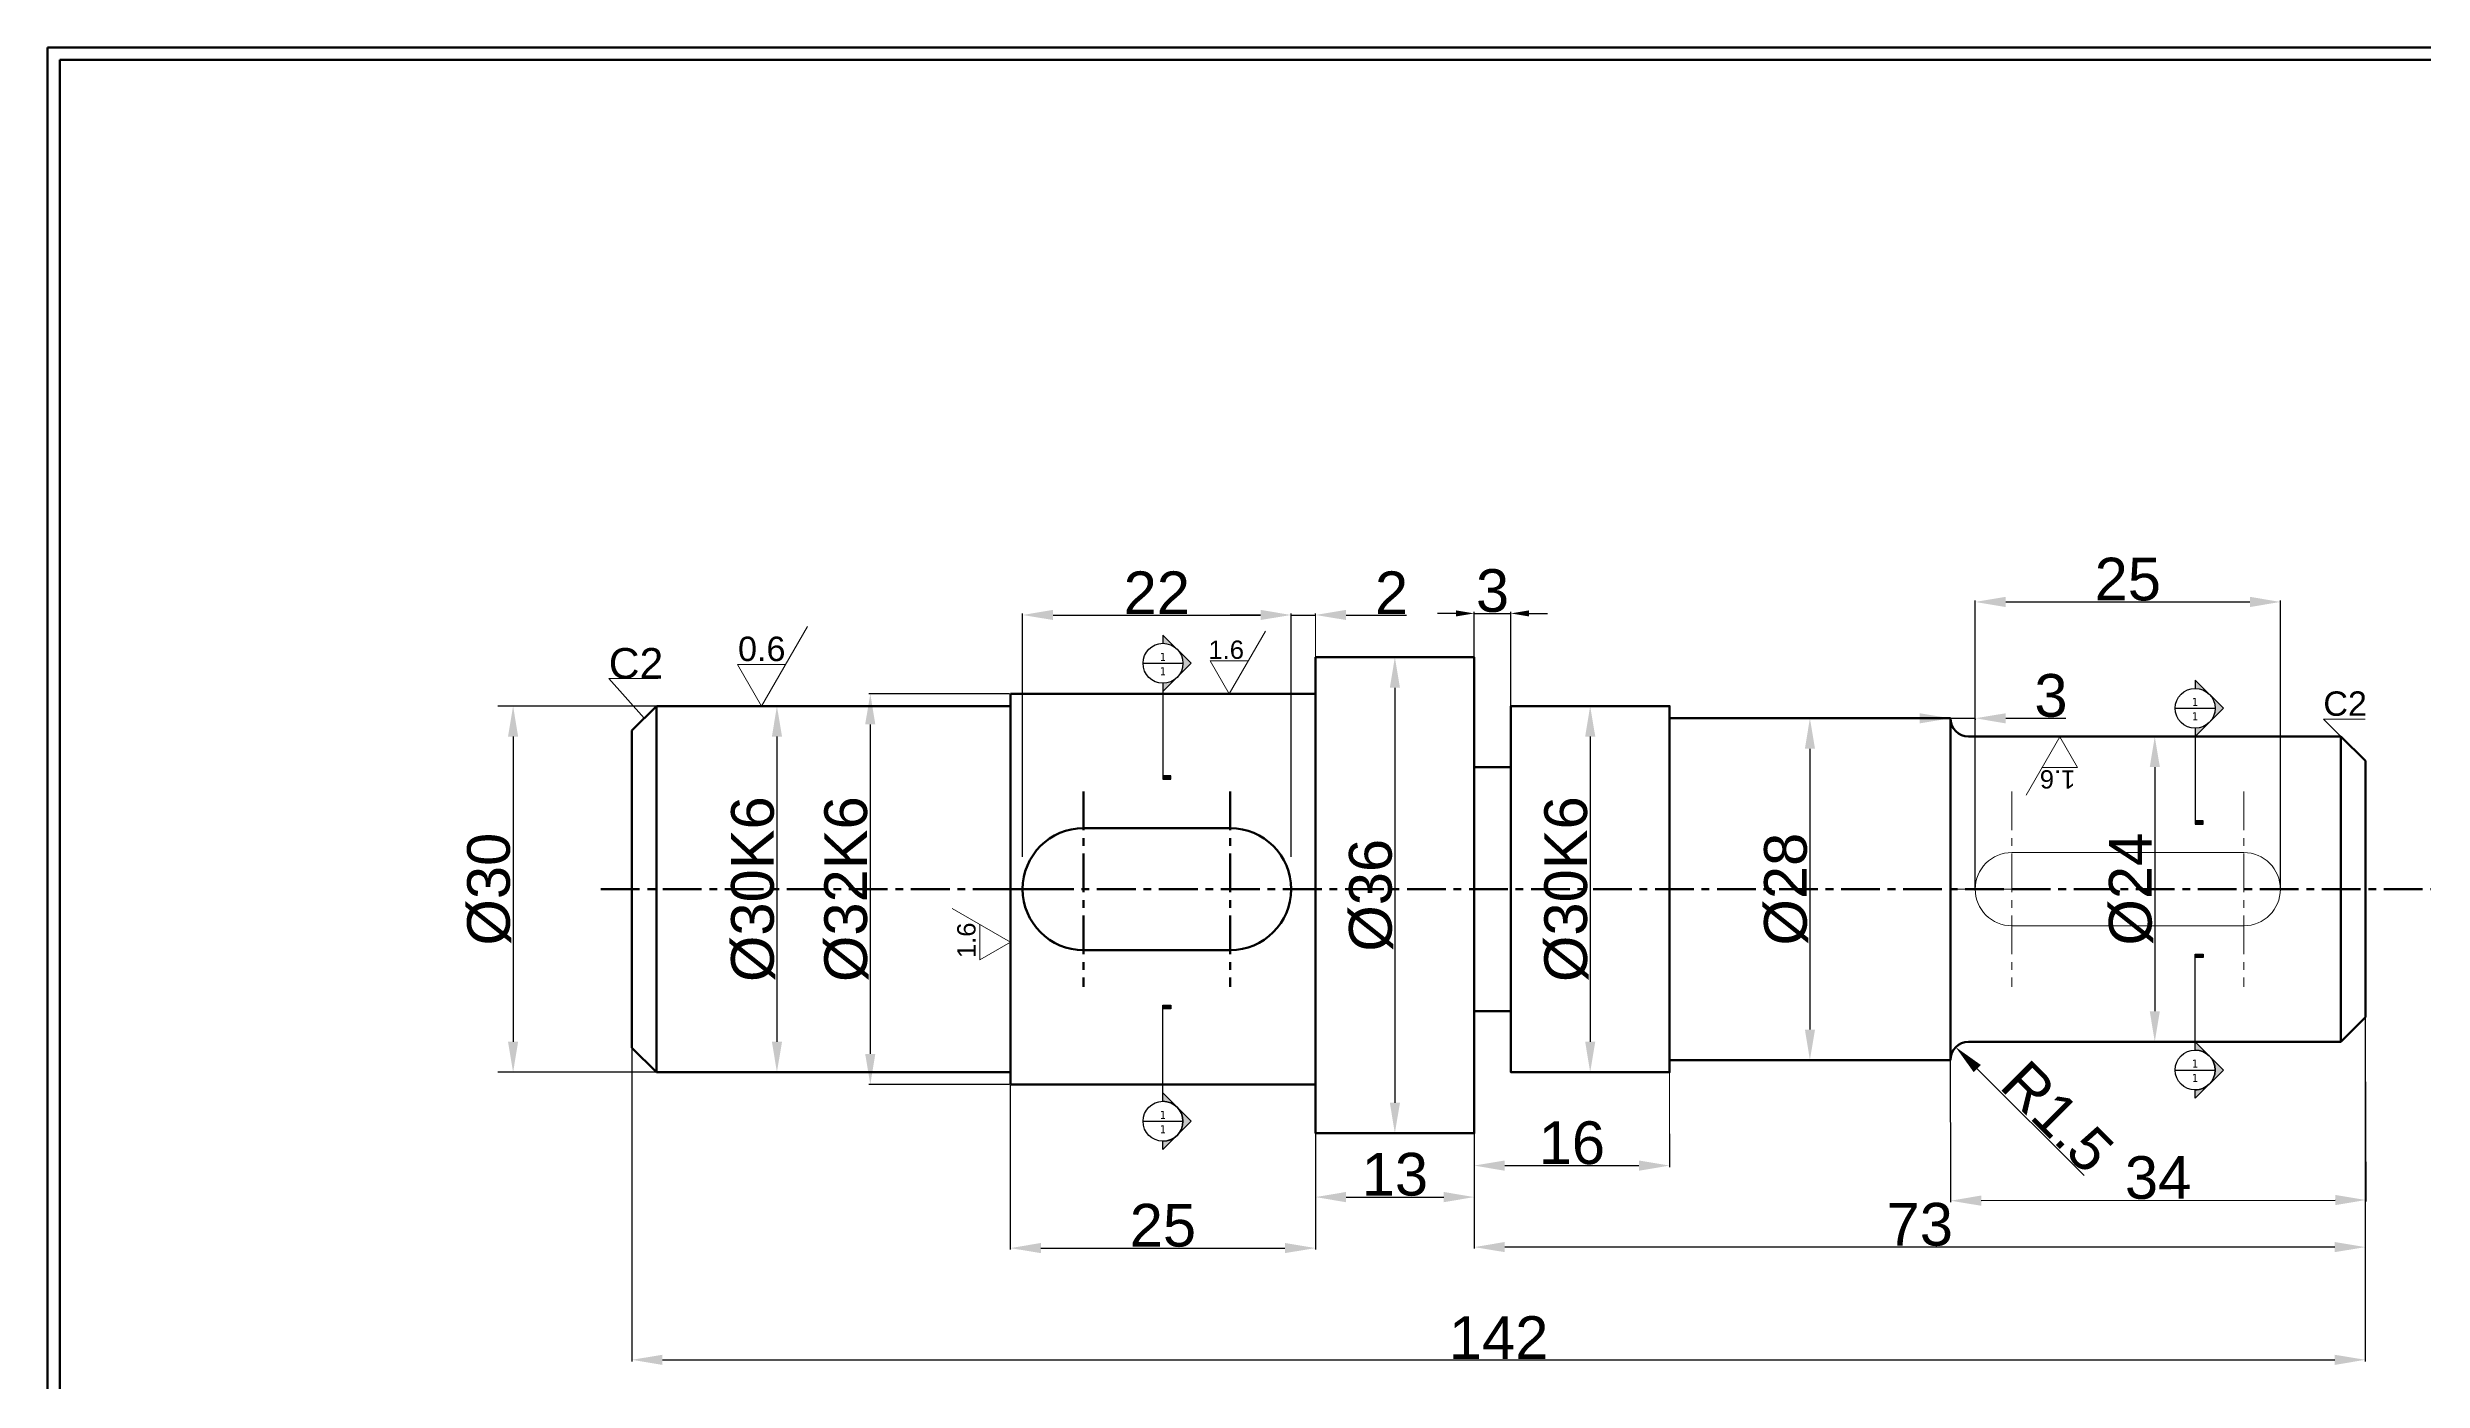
# Model space of a CAD drawing. Header units: millimetres. Extents: x 27201 to 30161, y 40204 to 42304.
# Drawn here: x 27201 to 29147, y 41212 to 42304 of the extents above; entities that cross this region are included whole.
import ezdxf
from ezdxf.enums import TextEntityAlignment as Align

# ---------------------------------------------------------------- set-up
doc = ezdxf.new("R2010")
doc.units = ezdxf.units.MM
doc.linetypes.add('CENTER', pattern=[50.8, 31.75, -6.35, 6.35, -6.35])
for name, color, linetype in [('图框', 7, 'Continuous'), ('机械零件', 7, 'Continuous'), ('标注', 7, 'Continuous'), ('标注 @ 1', 7, 'Continuous')]:
    doc.layers.add(name, color=color, linetype=linetype)
doc.styles.get("Standard").update_dxf_attribs({"font": 'arial.ttf', "height": 3.5})
doc.styles.add('宋体', font='tahoma.ttf')
doc.styles.add('样式 1', font='arial.ttf', dxfattribs={"height": 3.5})
doc.dimstyles.new('ISO-25', dxfattribs={"dimtxt": 2.5, "dimasz": 2.5, "dimexe": 1.25, "dimexo": 0.625, "dimtad": 1, "dimtxsty": 'Standard', "dimcen": 2.5, "dimadec": 0, "dimazin": 0, "dimtfac": 1, "dimtmove": 0, "dimatfit": 3, "dimfxl": 1, "dimarcsym": 0})

# ---------------------------------------------------------------- blocks, each defined once
blk = doc.blocks.new('*D1')
at = {"layer": 'Defpoints', "color": 0, "linetype": 'Continuous', "lineweight": 0, "transparency": 16777216}
for p in [(27699.7, 41764.7), (27582.4, 41464.7), (27699.7, 41464.7)]:
    blk.add_point(p, dxfattribs=at)
at = {"layer": '标注', "color": 0, "linetype": 'Continuous', "lineweight": -2, "transparency": 16777216}
for p, q in [((27699.1, 41764.7), (27569.9, 41764.7)), ((27582.4, 41739.7), (27582.4, 41489.7)), ((27699.1, 41464.7), (27569.9, 41464.7))]:
    blk.add_line(p, q, dxfattribs=at)
at = {"layer": '标注', "color": 0, "linetype": 'Continuous', "lineweight": 0, "transparency": 16777216}
for points in [[(27578.2, 41739.7), (27586.5, 41739.7), (27582.4, 41764.7)], [(27578.2, 41489.7), (27586.5, 41489.7), (27582.4, 41464.7)]]:
    blk.add_solid(points, dxfattribs=at)
at = {"layer": '标注', "color": 0, "linetype": 'Continuous', "lineweight": 0, "transparency": 16777216, "insert": (27562.9, 41614.7), "char_height": 3.5, "attachment_point": 5, "rotation": 90}
blk.add_mtext('{\\H10x;%%C30}', dxfattribs=at)
blk = doc.blocks.new('*D2')
at = {"layer": 'Defpoints', "color": 0, "linetype": 'Continuous', "lineweight": 0, "transparency": 16777216}
for p in [(27844.7, 41764.7), (27798.5, 41464.7), (27844.7, 41464.7)]:
    blk.add_point(p, dxfattribs=at)
at = {"layer": '标注', "color": 0, "linetype": 'Continuous', "lineweight": -2, "transparency": 16777216}
for p, q in [((27844.1, 41764.7), (27797.3, 41764.7)), ((27798.5, 41739.7), (27798.5, 41489.7)), ((27844.1, 41464.7), (27797.3, 41464.7))]:
    blk.add_line(p, q, dxfattribs=at)
at = {"layer": '标注', "color": 0, "linetype": 'Continuous', "lineweight": 0, "transparency": 16777216}
for points in [[(27794.4, 41739.7), (27802.7, 41739.7), (27798.5, 41764.7)], [(27794.4, 41489.7), (27802.7, 41489.7), (27798.5, 41464.7)]]:
    blk.add_solid(points, dxfattribs=at)
at = {"layer": '标注', "color": 0, "linetype": 'Continuous', "lineweight": 0, "transparency": 16777216, "insert": (27779.1, 41614.7), "char_height": 3.5, "width": 10.989, "attachment_point": 5, "rotation": 90}
blk.add_mtext('{\\H10x;%%C30K6}', dxfattribs=at)
blk = doc.blocks.new('*D3')
at = {"layer": 'Defpoints', "color": 0, "linetype": 'Continuous', "lineweight": 0, "transparency": 16777216}
for p in [(27989.7, 41774.7), (27875, 41454.7), (27989.7, 41454.7)]:
    blk.add_point(p, dxfattribs=at)
at = {"layer": '标注', "color": 0, "linetype": 'Continuous', "lineweight": -2, "transparency": 16777216}
for p, q in [((27989.1, 41774.7), (27873.7, 41774.7)), ((27875, 41749.7), (27875, 41479.7)), ((27989.1, 41454.7), (27873.7, 41454.7))]:
    blk.add_line(p, q, dxfattribs=at)
at = {"layer": '标注', "color": 0, "linetype": 'Continuous', "lineweight": 0, "transparency": 16777216}
for points in [[(27870.8, 41749.7), (27879.1, 41749.7), (27875, 41774.7)], [(27870.8, 41479.7), (27879.1, 41479.7), (27875, 41454.7)]]:
    blk.add_solid(points, dxfattribs=at)
at = {"layer": '标注', "color": 0, "linetype": 'Continuous', "lineweight": 0, "transparency": 16777216, "insert": (27855.5, 41614.7), "char_height": 3.5, "width": 10.989, "attachment_point": 5, "rotation": 90}
blk.add_mtext('{\\H10x;%%C32K6}', dxfattribs=at)
blk = doc.blocks.new('*D4')
at = {"layer": 'Defpoints', "color": 0, "linetype": 'Continuous', "lineweight": 0, "ltscale": 15, "transparency": 16777216}
for p in [(28219.7, 41839.3), (27999.7, 41640.4), (28219.7, 41640.4)]:
    blk.add_point(p, dxfattribs=at)
at = {"layer": '标注', "color": 0, "linetype": 'Continuous', "lineweight": -2, "ltscale": 15, "transparency": 16777216}
for p, q in [((27999.7, 41641.1), (27999.7, 41840.6)), ((28024.7, 41839.3), (28194.7, 41839.3)), ((28219.7, 41641.1), (28219.7, 41840.6))]:
    blk.add_line(p, q, dxfattribs=at)
at = {"layer": '标注', "color": 0, "linetype": 'Continuous', "lineweight": 0, "ltscale": 15, "transparency": 16777216}
for points in [[(28024.7, 41843.5), (28024.7, 41835.2), (27999.7, 41839.3)], [(28194.7, 41843.5), (28194.7, 41835.2), (28219.7, 41839.3)]]:
    blk.add_solid(points, dxfattribs=at)
at = {"layer": '标注', "color": 0, "linetype": 'Continuous', "lineweight": 0, "ltscale": 15, "transparency": 16777216, "insert": (28109.7, 41857.5), "char_height": 3.5, "attachment_point": 5}
blk.add_mtext('{\\H10x;22}', dxfattribs=at)
blk = doc.blocks.new('表面粗糙度')
at = {"layer": '标注', "linetype": 'Continuous', "lineweight": 0}
for p, q in [((-87.7, -10.3), (-32.7, 85)), ((-116.6, 39.7), (-58.9, 39.7)), ((-87.7, -10.3), (-116.6, 39.7)), ((-116.6, 39.7), (-60.2, 39.7))]:
    blk.add_line(p, q, dxfattribs=at)
blk = doc.blocks.new('*U15')
blk.add_hatch(color=256).paths.add_polyline_path([(0.125, 1.812), (0.125, 1.757), (0, 1.757), (0, 1.812)])
h = blk.add_hatch(color=256)
edge = h.paths.add_edge_path()
edge.add_line((0, 0.312), (0, 0.442))
edge.add_line((0, 0.442), (0.442, 0))
edge.add_line((0.442, 0), (0, -0.442))
edge.add_line((0, -0.442), (0, -0.313))
edge.add_arc((0, 0), 0.312, 270, 450)
for p, q in [((0, 0.312), (0, 1.812)), ((-0.313, 0), (0.312, 0))]:
    blk.add_line(p, q)
blk.add_lwpolyline([(0.125, 1.812), (0.125, 1.757), (0, 1.757), (0, 1.812)], close=True)
blk.add_lwpolyline([(0, 0.312), (0, 0.442), (0.442, 0), (0, -0.442), (0, -0.313, 1)], format="xyb", close=True)
blk.add_circle((0, 0), 0.312)
at = {"style": '宋体', "flags": 8}
blk.add_attdef('视图编号', text='', height=0.125, dxfattribs=at).set_placement((0, 0), align=Align.BOTTOM_CENTER)
blk.add_attdef('图纸编号', text='', height=0.125, dxfattribs=at).set_placement((0, -0.063), align=Align.TOP_CENTER)
blk = doc.blocks.new('*U18')
h = blk.add_hatch(color=256)
edge = h.paths.add_edge_path()
edge.add_line((0, -0.313), (0, -0.442))
edge.add_line((0, -0.442), (0.442, 0))
edge.add_line((0.442, 0), (0, 0.442))
edge.add_line((0, 0.442), (0, 0.312))
edge.add_arc((0, 0), 0.312, -90, 90, ccw=False)
blk.add_hatch(color=256).paths.add_polyline_path([(0.125, -1.812), (0.125, -1.757), (0, -1.757), (0, -1.812)])
for p, q in [((-0.313, 0), (0.312, 0)), ((0, -0.313), (0, -1.812))]:
    blk.add_line(p, q)
blk.add_lwpolyline([(0, -0.313), (0, -0.442), (0.442, 0), (0, 0.442), (0, 0.312, -1)], format="xyb", close=True)
blk.add_lwpolyline([(0.125, -1.812), (0.125, -1.757), (0, -1.757), (0, -1.812)], close=True)
blk.add_circle((0, 0), 0.312)
at = {"style": '宋体', "flags": 8}
blk.add_attdef('视图编号', text='', height=0.125, dxfattribs=at).set_placement((0, 0), align=Align.BOTTOM_CENTER)
blk.add_attdef('图纸编号', text='', height=0.125, dxfattribs=at).set_placement((0, -0.063), align=Align.TOP_CENTER)
blk = doc.blocks.new('*D19')
at = {"layer": 'Defpoints', "color": 0, "linetype": 'Continuous', "lineweight": 0, "transparency": 16777216}
for p in [(28219.7, 41839.3), (28239.7, 41839.3), (28239.7, 41839.3)]:
    blk.add_point(p, dxfattribs=at)
at = {"layer": '标注', "color": 0, "linetype": 'Continuous', "lineweight": -2, "transparency": 16777216}
for p, q in [((28194.7, 41839.3), (28169.7, 41839.3)), ((28219.7, 41840), (28219.7, 41840.6)), ((28219.7, 41839.3), (28239.7, 41839.3)), ((28239.7, 41840), (28239.7, 41840.6)), ((28264.7, 41839.3), (28314.2, 41839.3))]:
    blk.add_line(p, q, dxfattribs=at)
at = {"layer": '标注', "color": 0, "linetype": 'Continuous', "lineweight": 0, "transparency": 16777216}
for points in [[(28194.7, 41843.5), (28194.7, 41835.2), (28219.7, 41839.3)], [(28264.7, 41843.5), (28264.7, 41835.2), (28239.7, 41839.3)]]:
    blk.add_solid(points, dxfattribs=at)
at = {"layer": '标注', "color": 0, "linetype": 'Continuous', "lineweight": 0, "transparency": 16777216, "insert": (28302, 41857.5), "char_height": 3.5, "attachment_point": 5}
blk.add_mtext('{\\H10x;2}', dxfattribs=at)
blk = doc.blocks.new('*D20')
at = {"layer": 'Defpoints', "color": 0, "linetype": 'Continuous', "lineweight": 0, "transparency": 16777216}
for p in [(27989.7, 41454.7), (28239.7, 41454.7), (28239.7, 41320.6)]:
    blk.add_point(p, dxfattribs=at)
at = {"layer": '标注', "color": 0, "linetype": 'Continuous', "lineweight": -2, "transparency": 16777216}
for p, q in [((27989.7, 41454.1), (27989.7, 41319.4)), ((28239.7, 41454.1), (28239.7, 41319.4)), ((28014.7, 41320.6), (28214.7, 41320.6))]:
    blk.add_line(p, q, dxfattribs=at)
at = {"layer": '标注', "color": 0, "linetype": 'Continuous', "lineweight": 0, "transparency": 16777216}
for points in [[(28014.7, 41324.8), (28014.7, 41316.5), (27989.7, 41320.6)], [(28214.7, 41324.8), (28214.7, 41316.5), (28239.7, 41320.6)]]:
    blk.add_solid(points, dxfattribs=at)
at = {"layer": '标注', "color": 0, "linetype": 'Continuous', "lineweight": 0, "transparency": 16777216, "insert": (28114.7, 41339.1), "char_height": 3.5, "attachment_point": 5}
blk.add_mtext('{\\H10x;25}', dxfattribs=at)
blk = doc.blocks.new('*D21')
at = {"layer": 'Defpoints', "color": 0, "linetype": 'Continuous', "lineweight": 0, "transparency": 16777216}
for p in [(27679.7, 41484.7), (29099.7, 41484.7), (29099.7, 41229.1)]:
    blk.add_point(p, dxfattribs=at)
at = {"layer": '标注', "color": 0, "linetype": 'Continuous', "lineweight": -2, "transparency": 16777216}
for p, q in [((27679.7, 41484.1), (27679.7, 41227.8)), ((29099.7, 41484.1), (29099.7, 41227.8)), ((27704.7, 41229.1), (29074.7, 41229.1))]:
    blk.add_line(p, q, dxfattribs=at)
at = {"layer": '标注', "color": 0, "linetype": 'Continuous', "lineweight": 0, "transparency": 16777216}
for points in [[(27704.7, 41233.2), (27704.7, 41224.9), (27679.7, 41229.1)], [(29074.7, 41233.2), (29074.7, 41224.9), (29099.7, 41229.1)]]:
    blk.add_solid(points, dxfattribs=at)
at = {"layer": '标注', "color": 0, "linetype": 'Continuous', "lineweight": 0, "transparency": 16777216, "insert": (28389.7, 41247.3), "char_height": 3.5, "attachment_point": 5}
blk.add_mtext('{\\H10x;142}', dxfattribs=at)
blk = doc.blocks.new('*D22')
at = {"layer": 'Defpoints', "color": 0, "linetype": 'Continuous', "lineweight": 0, "transparency": 16777216}
for p in [(28304.7, 41804.7), (28304.7, 41414.7), (28304.7, 41414.7)]:
    blk.add_point(p, dxfattribs=at)
at = {"layer": '标注', "color": 0, "linetype": 'Continuous', "lineweight": -2, "transparency": 16777216}
for p, q in [((28304.1, 41804.7), (28303.5, 41804.7)), ((28304.7, 41779.7), (28304.7, 41439.7)), ((28304.1, 41414.7), (28303.5, 41414.7))]:
    blk.add_line(p, q, dxfattribs=at)
at = {"layer": '标注', "color": 0, "linetype": 'Continuous', "lineweight": 0, "transparency": 16777216}
for points in [[(28300.6, 41779.7), (28308.9, 41779.7), (28304.7, 41804.7)], [(28300.6, 41439.7), (28308.9, 41439.7), (28304.7, 41414.7)]]:
    blk.add_solid(points, dxfattribs=at)
at = {"layer": '标注', "color": 0, "linetype": 'Continuous', "lineweight": 0, "transparency": 16777216, "insert": (28285.3, 41609.7), "char_height": 3.5, "attachment_point": 5, "rotation": 90}
blk.add_mtext('{\\H10x;%%C36}', dxfattribs=at)
blk = doc.blocks.new('*D23')
at = {"layer": 'Defpoints', "color": 0, "linetype": 'Continuous', "lineweight": 0, "transparency": 16777216}
for p in [(28399.7, 41840.6), (28369.7, 41714.7), (28399.7, 41714.7)]:
    blk.add_point(p, dxfattribs=at)
at = {"layer": '标注', "color": 0, "linetype": 'Continuous', "lineweight": -2, "transparency": 16777216}
for p, q in [((28354.7, 41840.6), (28339.7, 41840.6)), ((28369.7, 41715.3), (28369.7, 41841.8)), ((28369.7, 41840.6), (28399.7, 41840.6)), ((28399.7, 41715.3), (28399.7, 41841.8)), ((28414.7, 41840.6), (28429.7, 41840.6))]:
    blk.add_line(p, q, dxfattribs=at)
at = {"layer": '标注', "color": 0, "linetype": 'Continuous', "lineweight": 0, "transparency": 16777216}
for points in [[(28354.7, 41843.1), (28354.7, 41838.1), (28369.7, 41840.6)], [(28414.7, 41843.1), (28414.7, 41838.1), (28399.7, 41840.6)]]:
    blk.add_solid(points, dxfattribs=at)
at = {"layer": '标注', "color": 0, "linetype": 'Continuous', "lineweight": 0, "transparency": 16777216, "insert": (28384.7, 41859.1), "char_height": 3.5, "attachment_point": 5}
blk.add_mtext('{\\H10x;3}', dxfattribs=at)
blk = doc.blocks.new('*D24')
at = {"layer": 'Defpoints', "color": 0, "linetype": 'Continuous', "lineweight": 0, "transparency": 16777216}
for p in [(28464.7, 41764.7), (28464.7, 41464.7), (28464.7, 41464.7)]:
    blk.add_point(p, dxfattribs=at)
at = {"layer": '标注', "color": 0, "linetype": 'Continuous', "lineweight": -2, "transparency": 16777216}
for p, q in [((28464.1, 41764.7), (28463.5, 41764.7)), ((28464.7, 41739.7), (28464.7, 41489.7)), ((28464.1, 41464.7), (28463.5, 41464.7))]:
    blk.add_line(p, q, dxfattribs=at)
at = {"layer": '标注', "color": 0, "linetype": 'Continuous', "lineweight": 0, "transparency": 16777216}
for points in [[(28460.6, 41739.7), (28468.9, 41739.7), (28464.7, 41764.7)], [(28460.6, 41489.7), (28468.9, 41489.7), (28464.7, 41464.7)]]:
    blk.add_solid(points, dxfattribs=at)
at = {"layer": '标注', "color": 0, "linetype": 'Continuous', "lineweight": 0, "transparency": 16777216, "insert": (28445.3, 41614.7), "char_height": 3.5, "attachment_point": 5, "rotation": 90}
blk.add_mtext('{\\H10x;%%C30K6}', dxfattribs=at)
blk = doc.blocks.new('*D25')
at = {"layer": 'Defpoints', "color": 0, "linetype": 'Continuous', "lineweight": 0, "transparency": 16777216}
for p in [(28644.7, 41754.7), (28644.7, 41474.7), (28644.7, 41474.7)]:
    blk.add_point(p, dxfattribs=at)
at = {"layer": '标注', "color": 0, "linetype": 'Continuous', "lineweight": -2, "transparency": 16777216}
for p, q in [((28644.1, 41754.7), (28643.5, 41754.7)), ((28644.7, 41729.7), (28644.7, 41499.7)), ((28644.1, 41474.7), (28643.5, 41474.7))]:
    blk.add_line(p, q, dxfattribs=at)
at = {"layer": '标注', "color": 0, "linetype": 'Continuous', "lineweight": 0, "transparency": 16777216}
for points in [[(28640.6, 41729.7), (28648.9, 41729.7), (28644.7, 41754.7)], [(28640.6, 41499.7), (28648.9, 41499.7), (28644.7, 41474.7)]]:
    blk.add_solid(points, dxfattribs=at)
at = {"layer": '标注', "color": 0, "linetype": 'Continuous', "lineweight": 0, "transparency": 16777216, "insert": (28625.3, 41614.7), "char_height": 3.5, "attachment_point": 5, "rotation": 90}
blk.add_mtext('{\\H10x;%%C28}', dxfattribs=at)
blk = doc.blocks.new('*D26')
at = {"layer": 'Defpoints', "color": 0, "linetype": 'Continuous', "lineweight": 0, "transparency": 16777216}
for p in [(28759.7, 41754.7), (28780.1, 41754.7), (28780.1, 41754.7)]:
    blk.add_point(p, dxfattribs=at)
at = {"layer": '标注', "color": 0, "linetype": 'Continuous', "lineweight": -2, "transparency": 16777216}
for p, q in [((28734.7, 41754.7), (28709.7, 41754.7)), ((28759.7, 41754.7), (28780.1, 41754.7)), ((28759.7, 41754.1), (28759.7, 41753.4)), ((28780.1, 41754.1), (28780.1, 41753.4)), ((28805.1, 41754.7), (28854.3, 41754.7))]:
    blk.add_line(p, q, dxfattribs=at)
at = {"layer": '标注', "color": 0, "linetype": 'Continuous', "lineweight": 0, "transparency": 16777216}
for points in [[(28734.7, 41758.8), (28734.7, 41750.5), (28759.7, 41754.7)], [(28805.1, 41758.8), (28805.1, 41750.5), (28780.1, 41754.7)]]:
    blk.add_solid(points, dxfattribs=at)
at = {"layer": '标注', "color": 0, "linetype": 'Continuous', "lineweight": 0, "transparency": 16777216, "insert": (28842.2, 41773.2), "char_height": 3.5, "attachment_point": 5}
blk.add_mtext('{\\H10x;3}', dxfattribs=at)
blk = doc.blocks.new('*D28')
at = {"layer": 'Defpoints', "color": 0, "linetype": 'Continuous', "lineweight": 0, "transparency": 16777216}
for p in [(28961.9, 41739.7), (28927.2, 41489.7), (28961.9, 41489.7)]:
    blk.add_point(p, dxfattribs=at)
at = {"layer": '标注', "color": 0, "linetype": 'Continuous', "lineweight": -2, "transparency": 16777216}
for p, q in [((28961.2, 41739.7), (28926, 41739.7)), ((28927.2, 41714.7), (28927.2, 41514.7)), ((28961.2, 41489.7), (28926, 41489.7))]:
    blk.add_line(p, q, dxfattribs=at)
at = {"layer": '标注', "color": 0, "linetype": 'Continuous', "lineweight": 0, "transparency": 16777216}
for points in [[(28923.1, 41714.7), (28931.4, 41714.7), (28927.2, 41739.7)], [(28923.1, 41514.7), (28931.4, 41514.7), (28927.2, 41489.7)]]:
    blk.add_solid(points, dxfattribs=at)
at = {"layer": '标注', "color": 0, "linetype": 'Continuous', "lineweight": 0, "transparency": 16777216, "insert": (28907.8, 41614.7), "char_height": 3.5, "attachment_point": 5, "rotation": 90}
blk.add_mtext('{\\H10x;%%C24}', dxfattribs=at)
blk = doc.blocks.new('*D32')
at = {"layer": 'Defpoints', "color": 0, "linetype": 'Continuous', "lineweight": 0, "transparency": 16777216}
for p in [(28764.1, 41485.3), (28774.7, 41474.7)]:
    blk.add_point(p, dxfattribs=at)
at = {"layer": '标注', "color": 0, "linetype": 'Continuous', "lineweight": -2, "transparency": 16777216}
blk.add_line((28869.3, 41380.1), (28781.8, 41467.6), dxfattribs=at)
at = {"layer": '标注', "color": 0, "linetype": 'Continuous', "lineweight": 0, "transparency": 16777216}
blk.add_solid([(28784.8, 41470.6), (28778.9, 41464.7), (28764.1, 41485.3)], dxfattribs=at)
at = {"layer": '标注', "color": 0, "linetype": 'Continuous', "lineweight": 0, "transparency": 16777216, "insert": (28847.5, 41428.1), "char_height": 3.5, "attachment_point": 5, "rotation": 315}
blk.add_mtext('{\\H10x;R1.5}', dxfattribs=at)
blk = doc.blocks.new('*D34')
at = {"layer": 'Defpoints', "color": 0, "linetype": 'Continuous', "lineweight": 0, "transparency": 16777216}
for p in [(28239.7, 41414.7), (28369.7, 41414.7), (28369.7, 41362.4)]:
    blk.add_point(p, dxfattribs=at)
at = {"layer": '标注', "color": 0, "linetype": 'Continuous', "lineweight": -2, "transparency": 16777216}
for p, q in [((28239.7, 41414.1), (28239.7, 41361.2)), ((28369.7, 41414.1), (28369.7, 41361.2)), ((28264.7, 41362.4), (28344.7, 41362.4))]:
    blk.add_line(p, q, dxfattribs=at)
at = {"layer": '标注', "color": 0, "linetype": 'Continuous', "lineweight": 0, "transparency": 16777216}
for points in [[(28264.7, 41366.6), (28264.7, 41358.2), (28239.7, 41362.4)], [(28344.7, 41366.6), (28344.7, 41358.2), (28369.7, 41362.4)]]:
    blk.add_solid(points, dxfattribs=at)
at = {"layer": '标注', "color": 0, "linetype": 'Continuous', "lineweight": 0, "transparency": 16777216, "insert": (28304.7, 41380.9), "char_height": 3.5, "attachment_point": 5}
blk.add_mtext('{\\H10x;13}', dxfattribs=at)
blk = doc.blocks.new('*D35')
at = {"layer": 'Defpoints', "color": 0, "linetype": 'Continuous', "lineweight": 0, "transparency": 16777216}
for p in [(28369.7, 41414.7), (28529.7, 41414.7), (28529.7, 41388.2)]:
    blk.add_point(p, dxfattribs=at)
at = {"layer": '标注', "color": 0, "linetype": 'Continuous', "lineweight": -2, "transparency": 16777216}
for p, q in [((28369.7, 41414.1), (28369.7, 41386.9)), ((28529.7, 41414.1), (28529.7, 41386.9)), ((28394.7, 41388.2), (28504.7, 41388.2))]:
    blk.add_line(p, q, dxfattribs=at)
at = {"layer": '标注', "color": 0, "linetype": 'Continuous', "lineweight": 0, "transparency": 16777216}
for points in [[(28394.7, 41392.4), (28394.7, 41384), (28369.7, 41388.2)], [(28504.7, 41392.4), (28504.7, 41384), (28529.7, 41388.2)]]:
    blk.add_solid(points, dxfattribs=at)
at = {"layer": '标注', "color": 0, "linetype": 'Continuous', "lineweight": 0, "transparency": 16777216, "insert": (28449.7, 41406.7), "char_height": 3.5, "attachment_point": 5}
blk.add_mtext('{\\H10x;16}', dxfattribs=at)
blk = doc.blocks.new('*D36')
at = {"layer": 'Defpoints', "color": 0, "linetype": 'Continuous', "lineweight": 0, "transparency": 16777216}
for p in [(28369.7, 41509.7), (29099.7, 41509.7), (28369.7, 41321.4)]:
    blk.add_point(p, dxfattribs=at)
at = {"layer": '标注', "color": 0, "linetype": 'Continuous', "lineweight": -2, "transparency": 16777216}
for p, q in [((28369.7, 41509.1), (28369.7, 41320.2)), ((29099.7, 41509.1), (29099.7, 41320.2)), ((29074.7, 41321.4), (28394.7, 41321.4))]:
    blk.add_line(p, q, dxfattribs=at)
at = {"layer": '标注', "color": 0, "linetype": 'Continuous', "lineweight": 0, "transparency": 16777216}
for points in [[(28394.7, 41325.6), (28394.7, 41317.3), (28369.7, 41321.4)], [(29074.7, 41325.6), (29074.7, 41317.3), (29099.7, 41321.4)]]:
    blk.add_solid(points, dxfattribs=at)
at = {"layer": '标注', "color": 0, "linetype": 'Continuous', "lineweight": 0, "transparency": 16777216, "insert": (28734.7, 41339.9), "char_height": 3.5, "attachment_point": 5}
blk.add_mtext('{\\H10x;73}', dxfattribs=at)
blk = doc.blocks.new('*D37')
at = {"layer": 'Defpoints', "color": 0, "linetype": 'Continuous', "lineweight": 0, "transparency": 16777216}
for p in [(28759.7, 41489.7), (29099.7, 41490.3), (29100, 41360)]:
    blk.add_point(p, dxfattribs=at)
at = {"layer": '标注', "color": 0, "linetype": 'Continuous', "lineweight": -2, "transparency": 16777216}
for p, q in [((28759.7, 41489.1), (28760, 41358.2)), ((29099.7, 41489.7), (29100, 41358.8)), ((28785, 41359.5), (29075, 41360))]:
    blk.add_line(p, q, dxfattribs=at)
at = {"layer": '标注', "color": 0, "linetype": 'Continuous', "lineweight": 0, "transparency": 16777216}
for points in [[(28785, 41363.7), (28785, 41355.3), (28760, 41359.4)], [(29075, 41364.2), (29075, 41355.8), (29100, 41360)]]:
    blk.add_solid(points, dxfattribs=at)
at = {"layer": '标注', "color": 0, "linetype": 'Continuous', "lineweight": 0, "transparency": 16777216, "insert": (28929.9, 41378.2), "char_height": 3.5, "attachment_point": 5, "rotation": 0.0995}
blk.add_mtext('{\\H10x;34}', dxfattribs=at)
blk = doc.blocks.new('*D38')
at = {"layer": 'Defpoints', "color": 0, "linetype": 'Continuous', "lineweight": 0, "transparency": 16777216}
for p in [(29030.1, 41850), (28780.1, 41614.7), (29030.1, 41614.7)]:
    blk.add_point(p, dxfattribs=at)
at = {"layer": '标注', "color": 0, "linetype": 'Continuous', "lineweight": -2, "transparency": 16777216}
for p, q in [((28780.1, 41615.3), (28780.1, 41851.2)), ((28805.1, 41850), (29005.1, 41850)), ((29030.1, 41615.3), (29030.1, 41851.2))]:
    blk.add_line(p, q, dxfattribs=at)
at = {"layer": '标注', "color": 0, "linetype": 'Continuous', "lineweight": 0, "transparency": 16777216}
for points in [[(28805.1, 41854.2), (28805.1, 41845.8), (28780.1, 41850)], [(29005.1, 41854.2), (29005.1, 41845.8), (29030.1, 41850)]]:
    blk.add_solid(points, dxfattribs=at)
at = {"layer": '标注', "color": 0, "linetype": 'Continuous', "lineweight": 0, "transparency": 16777216, "insert": (28905.1, 41868.5), "char_height": 3.5, "attachment_point": 5}
blk.add_mtext('{\\H10x;25}', dxfattribs=at)

msp = doc.modelspace()

# ---------------------------------------------------------------- linework, layer by layer
at = {"layer": '图框', "lineweight": 140}
for p, q in [((27200.974, 42304.262), (27200.974, 42304.262)), ((27200.974, 42304.262), (30160.974, 42304.262)), ((27200.974, 40204.262), (27200.974, 42304.262))]:
    msp.add_line(p, q, dxfattribs=at)
at = {"layer": '图框', "linetype": 'CENTER', "lineweight": 0}
msp.add_line((28810.103, 41694.692), (28810.103, 41534.692), dxfattribs=at)
at = {"layer": '图框', "lineweight": 140}
for points in [[(27210.974, 42294.262), (30132.855, 42294.262)], [(27210.974, 42262.468), (27210.974, 42294.262)], [(27308.18, 40214.262), (27210.974, 40214.262), (27210.974, 40214.262), (27210.974, 42262.468)]]:
    msp.add_lwpolyline(points, dxfattribs=at)
at = {"layer": '图框', "linetype": 'CENTER', "lineweight": 0}
msp.add_lwpolyline([(29000.103, 41694.692), (29000.103, 41534.692)], dxfattribs=at)
at = {"layer": '图框', "linetype": 'Continuous', "lineweight": 0}
for points in [[(28810.103, 41644.692), (29000.103, 41644.692), (29000.103, 41644.692)], [(28759.746, 41614.692), (28819.746, 41614.692), (28810.103, 41614.692)], [(28810.103, 41584.692), (29000.103, 41584.692), (29000.103, 41584.692)]]:
    msp.add_lwpolyline(points, dxfattribs=at)
for centre, start, end in [((28810.103, 41614.692), 90, 270), ((29000.103, 41614.692), 270, 90)]:
    msp.add_arc(centre, 30, start, end, dxfattribs=at)
at = {"layer": '机械零件', "linetype": 'Continuous', "lineweight": 140}
for p, q in [((28239.746, 41774.692), (27989.746, 41774.692)), ((27989.746, 41774.692), (27989.746, 41764.692)), ((28239.746, 41454.692), (28239.746, 41774.692)), ((28239.746, 41774.692), (28239.746, 41774.692)), ((27699.746, 41764.692), (27679.746, 41744.692)), ((29099.746, 41719.692), (29079.746, 41739.692)), ((29079.746, 41489.692), (29099.746, 41509.692)), ((27679.746, 41484.692), (27699.746, 41464.692)), ((27989.746, 41464.692), (27989.746, 41464.692)), ((27989.746, 41464.692), (27989.746, 41464.692)), ((27989.746, 41464.692), (27989.746, 41454.692)), ((27989.746, 41454.692), (27989.746, 41454.692)), ((27989.746, 41454.692), (28239.746, 41454.692)), ((28239.746, 41454.692), (28239.746, 41454.692))]:
    msp.add_line(p, q, dxfattribs=at)
at = {"layer": '机械零件', "linetype": 'CENTER', "lineweight": 140}
msp.add_line((27654.266, 41614.692), (28810.103, 41614.692), dxfattribs=at)
at = {"layer": '机械零件', "linetype": 'Continuous', "lineweight": 140}
for points in [[(28239.746, 41774.692), (28239.746, 41804.692), (28239.746, 41804.692), (28369.746, 41804.692), (28369.746, 41804.692), (28369.746, 41414.692), (28369.746, 41414.692), (28239.746, 41414.692), (28239.746, 41454.692)], [(27989.746, 41764.692), (27699.746, 41764.692)], [(27699.746, 41764.692), (27699.746, 41464.692)], [(27989.746, 41764.692), (27989.746, 41464.692)], [(28399.746, 41764.692), (28529.746, 41764.692), (28529.746, 41764.692), (28529.746, 41464.692), (28529.746, 41464.692), (28399.746, 41464.692), (28399.746, 41764.692)], [(28529.746, 41614.692), (28529.746, 41754.692), (28529.746, 41754.692), (28759.746, 41754.692), (28759.746, 41754.692), (28759.746, 41474.692), (28759.746, 41474.692), (28529.746, 41474.692)], [(27679.746, 41744.692), (27679.746, 41484.692)], [(29079.746, 41739.692), (28774.746, 41739.692)], [(29079.746, 41739.692), (29079.746, 41489.692)], [(28369.746, 41614.692), (28369.746, 41714.692), (28399.746, 41714.692), (28399.746, 41714.692), (28399.746, 41514.692), (28399.746, 41514.692), (28369.746, 41514.692)], [(29099.746, 41509.692), (29099.746, 41719.692)], [(28049.746, 41664.692), (28169.746, 41664.692)], [(27989.746, 41614.692), (28014.746, 41614.692), (28014.746, 41614.692)], [(28219.746, 41614.692), (28219.746, 41614.692)], [(28049.746, 41564.692), (28169.746, 41564.692)], [(28759.746, 41474.692), (28759.746, 41489.692), (28759.746, 41489.692)], [(28774.746, 41489.692), (29079.746, 41489.692)], [(27699.746, 41464.692), (27989.746, 41464.692)]]:
    msp.add_lwpolyline(points, dxfattribs=at)
at = {"layer": '机械零件', "linetype": 'CENTER', "lineweight": 140}
for points in [[(28049.746, 41694.692), (28049.746, 41534.692), (28049.746, 41534.692)], [(28169.746, 41694.692), (28169.746, 41534.692), (28169.746, 41534.692)], [(28810.103, 41614.692), (29250, 41614.692)]]:
    msp.add_lwpolyline(points, dxfattribs=at)
at = {"layer": '机械零件', "linetype": 'Continuous', "lineweight": 140}
for centre, radius, start, end in [((28774.746, 41754.692), 15, 180, 270), ((28049.746, 41614.692), 50, 90, 270), ((28169.746, 41614.692), 50, 270, 90), ((28774.746, 41474.692), 15, 90, 180)]:
    msp.add_arc(centre, radius, start, end, dxfattribs=at)
at = {"layer": '标注', "linetype": 'Continuous', "lineweight": 0}
for points in [[(28239.746, 41839.328), (28239.746, 41840.265)], [(28239.746, 41804.692), (28239.746, 41839.328)], [(27689.746, 41754.692), (27660.733, 41787.225)], [(27660.733, 41787.225), (27700.838, 41787.225)], [(29079.746, 41739.692), (29065.567, 41753.871), (29099.56, 41753.871)], [(29099.746, 41509.692), (29099.746, 41470.873)], [(28529.746, 41464.692), (28529.746, 41413.182)]]:
    msp.add_lwpolyline(points, dxfattribs=at)

# ---------------------------------------------------------------- block references
for p, xscale, yscale, zscale in [((27845.971, 41771.732), 0.6837567297443456, 0.6837567297443456, 0.6837567297443456), ((28216.41, 41780.248), 0.539635447580525, 0.539635447580525, 0.539635447580525)]:
    msp.add_blockref('表面粗糙度', p, dxfattribs=dict(at, xscale=xscale, yscale=yscale, zscale=zscale))
at = {"layer": '标注', "linetype": 'Continuous', "lineweight": 0, "xscale": 0.5, "yscale": 0.5, "zscale": 0.5}
for p, rotation in [((28805.614, 41734.259), 179.9999999999914), ((27984.598, 41615.214), 90)]:
    msp.add_blockref('表面粗糙度', p, dxfattribs=dict(at, rotation=rotation))
at = {"layer": '标注 @ 1', "linetype": 'Continuous'}
ref = msp.add_blockref('*U18', (28114.746, 41799.739), dxfattribs=dict(at, xscale=52.42963000426244, yscale=52.42963000426244, zscale=52.42963000426244))
ref.add_attrib('视图编号', '1', dxfattribs={"layer": '0', "height": 6.554, "style": '宋体'}).set_placement((28114.746, 41799.739), align=Align.BOTTOM_CENTER)
ref.add_attrib('图纸编号', '1', dxfattribs={"layer": '0', "height": 6.554, "style": '宋体'}).set_placement((28114.746, 41796.463), align=Align.TOP_CENTER)
ref = msp.add_blockref('*U18', (28960.266, 41762.863), dxfattribs=dict(at, xscale=52.42963000426244, yscale=52.42963000426244, zscale=52.42963000426244))
ref.add_attrib('视图编号', '1', dxfattribs={"layer": '0', "height": 6.554, "style": '宋体'}).set_placement((28960.266, 41762.863), align=Align.BOTTOM_CENTER)
ref.add_attrib('图纸编号', '1', dxfattribs={"layer": '0', "height": 6.554, "style": '宋体'}).set_placement((28960.266, 41759.586), align=Align.TOP_CENTER)
ref = msp.add_blockref('*U15', (28960.266, 41466.521), dxfattribs=dict(at, xscale=52.42963000426244, yscale=52.42963000426244, zscale=52.42963000426244))
ref.add_attrib('视图编号', '1', dxfattribs={"layer": '0', "height": 6.554, "style": '宋体'}).set_placement((28960.266, 41466.521), align=Align.BOTTOM_CENTER)
ref.add_attrib('图纸编号', '1', dxfattribs={"layer": '0', "height": 6.554, "style": '宋体'}).set_placement((28960.266, 41463.244), align=Align.TOP_CENTER)
ref = msp.add_blockref('*U15', (28114.746, 41424.52), dxfattribs=dict(at, xscale=52.42963000426244, yscale=52.42963000426244, zscale=52.42963000426244))
ref.add_attrib('视图编号', '1', dxfattribs={"layer": '0', "height": 6.554, "style": '宋体'}).set_placement((28114.746, 41424.52), align=Align.BOTTOM_CENTER)
ref.add_attrib('图纸编号', '1', dxfattribs={"layer": '0', "height": 6.554, "style": '宋体'}).set_placement((28114.746, 41421.243), align=Align.TOP_CENTER)

# ---------------------------------------------------------------- texts
at = {"layer": '标注', "color": 6, "linetype": 'Continuous', "lineweight": 0, "style": '样式 1'}
for s, height, p in [('C2', 25, (27660.733, 41787.225)), ('1.6', 15, (28151.985, 41803.376))]:
    msp.add_text(s, height=height, dxfattribs=at).set_placement(p)
at = {"layer": '标注', "color": 6, "linetype": 'Continuous', "lineweight": 0, "char_height": 20, "attachment_point": 1, "style": '样式 1'}
for s, width, insert in [('0.6', 57.34498, (27766.658, 41821.575)), ('C2', 33.99344, (29065.288, 41776.705))]:
    msp.add_mtext_dynamic_manual_height_columns(s, width=width, gutter_width=17.5, heights=[0], dxfattribs=dict(at, insert=insert))
at = {"layer": '标注', "color": 6, "linetype": 'Continuous', "lineweight": 0, "char_height": 15, "attachment_point": 1, "style": '样式 1'}
for width, insert, rotation in [(41.93376, (28862.21, 41697.129), 180), (22.6314, (27946.196, 41558.202), 90)]:
    msp.add_mtext_dynamic_manual_height_columns('1.6', width=width, gutter_width=17.5, heights=[0], dxfattribs=dict(at, insert=insert, rotation=rotation))

# ---------------------------------------------------------------- dimensions: what is measured, and where the dimension line sits
at = {"layer": '标注', "color": 6, "linetype": 'Continuous', "lineweight": 0, "ltscale": 15}
dim = msp.add_linear_dim(base=(28219.746, 41839.328), p1=(27999.746, 41640.43), p2=(28219.746, 41640.43), text='{\\H10x;22}', dimstyle='ISO-25', override={"dimasz": 25}, dxfattribs=at)
dim.commit()
dim.dimension.update_dxf_attribs({"geometry": '*D4', "text_midpoint": (28109.746, 41857.525)})
at = {"layer": '标注', "color": 6, "linetype": 'Continuous', "lineweight": 0}
for base, p1, p2, text, override, picture, middle in [((28239.746, 41839.328), (28219.746, 41839.328), (28239.746, 41839.328), '{\\H10x;2}', {"dimtxt": 35, "dimasz": 25}, '*D19', (28301.962, 41857.525)), ((28399.746, 41840.578), (28369.746, 41714.692), (28399.746, 41714.692), '{\\H10x;3}', {"dimasz": 15}, '*D23', (28384.746, 41859.085)), ((29030.103, 41850), (28780.103, 41614.692), (29030.103, 41614.692), '{\\H10x;25}', {"dimasz": 25}, '*D38', (28905.103, 41868.495)), ((28780.103, 41754.673), (28759.746, 41754.692), (28780.103, 41754.692), '{\\H10x;3}', {"dimasz": 25}, '*D26', (28842.188, 41773.18)), ((28369.746, 41321.422), (29099.746, 41509.692), (28369.746, 41509.692), '{\\H10x;73}', {"dimasz": 25}, '*D36', (28734.746, 41339.929)), ((29099.746, 41229.068), (27679.746, 41484.692), (29099.746, 41484.692), '{\\H10x;142}', {"dimasz": 25}, '*D21', (28389.746, 41247.264)), ((28239.746, 41320.635), (27989.746, 41454.692), (28239.746, 41454.692), '{\\H10x;25}', {"dimasz": 25}, '*D20', (28114.746, 41339.13)), ((28529.746, 41388.192), (28369.746, 41414.692), (28529.746, 41414.692), '{\\H10x;16}', {"dimasz": 25}, '*D35', (28449.746, 41406.687)), ((28369.746, 41362.4), (28239.746, 41414.692), (28369.746, 41414.692), '{\\H10x;13}', {"dimasz": 25}, '*D34', (28304.746, 41380.907))]:
    dim = msp.add_linear_dim(base=base, p1=p1, p2=p2, text=text, dimstyle='ISO-25', override=override, dxfattribs=at)
    dim.commit()
    dim.dimension.update_dxf_attribs({"geometry": picture, "text_midpoint": middle})
for base, p1, p2, text, override, picture, middle in [((28304.746, 41414.692), (28304.746, 41804.692), (28304.746, 41414.692), '{\\H10x;%%C36}', {"dimtxt": 35, "dimasz": 25}, '*D22', (28285.272, 41609.692)), ((27874.966, 41454.692), (27989.746, 41774.692), (27989.746, 41454.692), '{\\H10x;%%C32K6}', {"dimasz": 25}, '*D3', (27855.492, 41614.692)), ((27798.544, 41464.692), (27844.746, 41764.692), (27844.746, 41464.692), '{\\H10x;%%C30K6}', {"dimtxt": 35, "dimasz": 25}, '*D2', (27779.07, 41614.692)), ((28464.746, 41464.692), (28464.746, 41764.692), (28464.746, 41464.692), '{\\H10x;%%C30K6}', {"dimasz": 25}, '*D24', (28445.272, 41614.692)), ((28644.746, 41474.692), (28644.746, 41754.692), (28644.746, 41474.692), '{\\H10x;%%C28}', {"dimasz": 25}, '*D25', (28625.272, 41614.692)), ((28927.246, 41489.692), (28961.862, 41739.692), (28961.862, 41489.692), '{\\H10x;%%C24}', {"dimasz": 25}, '*D28', (28907.772, 41614.692))]:
    dim = msp.add_linear_dim(base=base, p1=p1, p2=p2, angle=90, text=text, dimstyle='ISO-25', override=override, dxfattribs=at)
    dim.commit()
    dim.dimension.update_dxf_attribs({"geometry": picture, "text_midpoint": middle})
dim = msp.add_linear_dim(base=(27582.362, 41464.692), p1=(27699.746, 41764.692), p2=(27699.746, 41464.692), angle=90, text='{\\H10x;%%C30}', dimstyle='ISO-25', override={"dimtxt": 25, "dimasz": 25, "dimexe": 12.5}, dxfattribs=at)
dim.commit()
dim.dimension.update_dxf_attribs({"geometry": '*D1', "text_midpoint": (27582.362, 41614.692), "dimtype": 160})
dim = msp.add_aligned_dim(p1=(28759.746, 41489.692), p2=(29099.746, 41490.282), distance=-130.248, text='{\\H10x;34}', dimstyle='ISO-25', override={"dimasz": 25}, dxfattribs=at)
dim.commit()
dim.dimension.update_dxf_attribs({"geometry": '*D37', "text_midpoint": (28929.94, 41378.246)})
dim = msp.add_radius_dim(center=(28774.746, 41474.692), mpoint=(28764.139, 41485.298), text='{\\H10x;R1.5}', dimstyle='ISO-25', override={"dimasz": 25}, dxfattribs=at)
dim.commit()
dim.dimension.update_dxf_attribs({"geometry": '*D32', "text_midpoint": (28834.401, 41415.037), "dimtype": 164})

doc.saveas('drawing.dxf')
